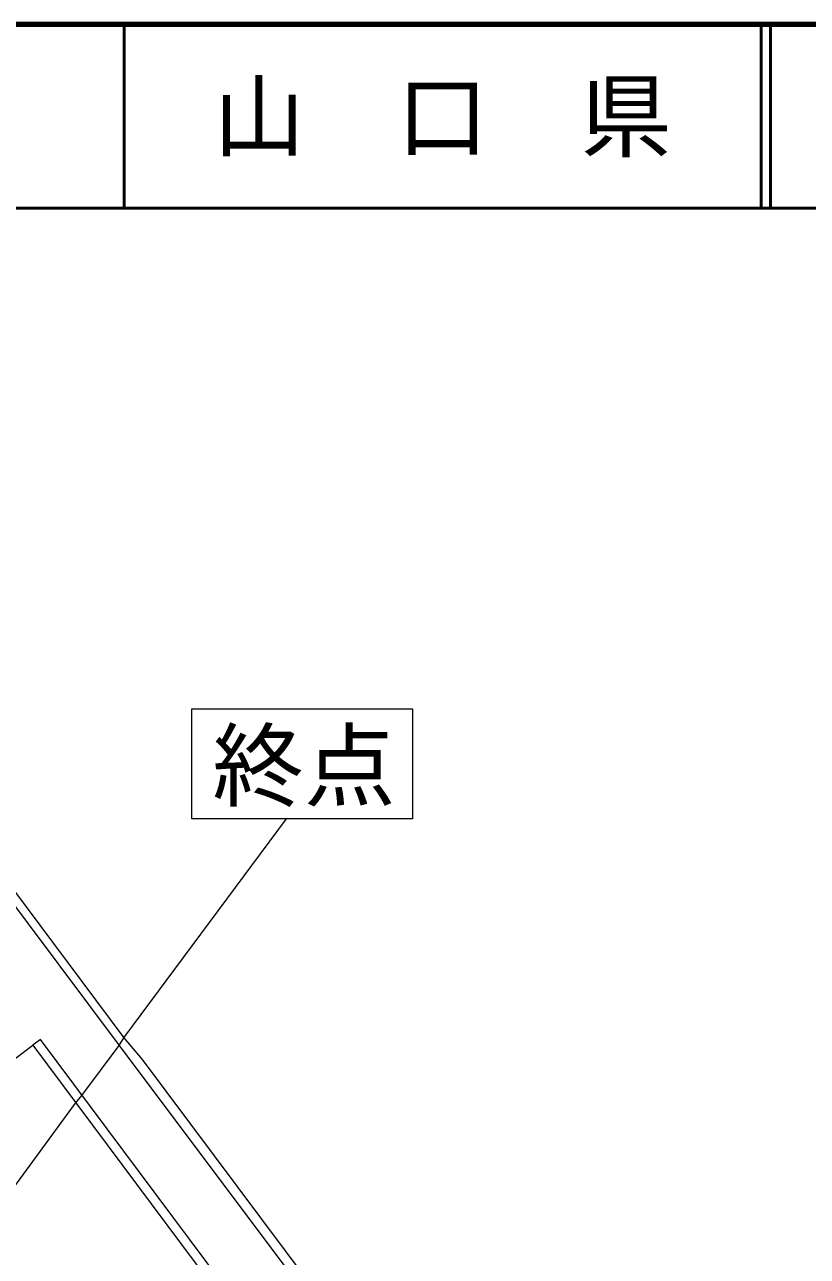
# Model space of a CAD drawing. Units: millimetres, scale not verified. Extents: x 40000 to 680000, y 20000 to 380000.
# Drawn here: x 327576 to 370270, y 312841 to 380000 of the extents above; entities that cross this region are included whole.
import ezdxf
from ezdxf.enums import TextEntityAlignment as Align

# ---------------------------------------------------------------- set-up
doc = ezdxf.new("R2010")
doc.units = ezdxf.units.MM
doc.header["$LTSCALE"] = 1000
for name, color, linetype, lineweight in [('M-BGD', 7, 'Continuous', 13), ('M-STR-STRD', 7, 'Continuous', 13), ('M-TTL', 2, 'Continuous', 140), ('M-TTL-LINE', 7, 'Continuous', 50)]:
    doc.layers.add(name, color=color, linetype=linetype, lineweight=lineweight)
doc.layers.add('M-TTL-TXT', color=7, linetype='Continuous')
doc.styles.add('ＭＳ ゴシック', font='')
doc.styles.get('ＭＳ ゴシック').set_extended_font_data('MS Gothic')

msp = doc.modelspace()

# ---------------------------------------------------------------- linework, layer by layer
at = {"layer": 'M-BGD'}
for p, q in [((317230, 345073), (332724, 324330)), ((317738, 345158), (332978, 324753)), ((336703, 336691), (336703, 342703)), ((336703, 342703), (348726, 342703)), ((348726, 342703), (348726, 336691)), ((332978, 324753), (341868, 336691)), ((348726, 336691), (336703, 336691)), ((332724, 324330), (332978, 324753)), ((332978, 324753), (333994, 323568)), ((316051, 315413), (328016, 324351)), ((330692, 321621), (332724, 324330)), ((332724, 324330), (348303, 303587)), ((333994, 323568), (355330, 295035)), ((319177, 305957), (330353, 321197)), ((330353, 321197), (330692, 321621))]:
    msp.add_line(p, q, dxfattribs=at)
at = {"layer": 'M-STR-STRD'}
for p, q in [((328434, 324669), (328016, 324351)), ((341078, 307757), (328434, 324669)), ((328016, 324351), (340660, 307443))]:
    msp.add_line(p, q, dxfattribs=at)
at = {"layer": 'M-TTL'}
msp.add_line((680000, 380000), (40000, 380000), dxfattribs=at)
at = {"layer": 'M-TTL-LINE'}
for p, q in [((333000, 380000), (333000, 370000)), ((367750, 380000), (367750, 370000)), ((368250, 380000), (368250, 370000)), ((40000, 370000), (680000, 370000))]:
    msp.add_line(p, q, dxfattribs=at)

# ---------------------------------------------------------------- texts
at = {"layer": 'M-BGD', "style": 'ＭＳ ゴシック'}
msp.add_text('終点', height=3666, dxfattribs=at).set_placement((342812, 339600), align=Align.MIDDLE_CENTER)
at = {"layer": 'M-TTL-TXT', "style": 'ＭＳ ゴシック'}
msp.add_text('山\u3000口\u3000県', height=3666, dxfattribs=at).set_placement((350375, 375000), align=Align.MIDDLE_CENTER)

doc.saveas('drawing.dxf')
